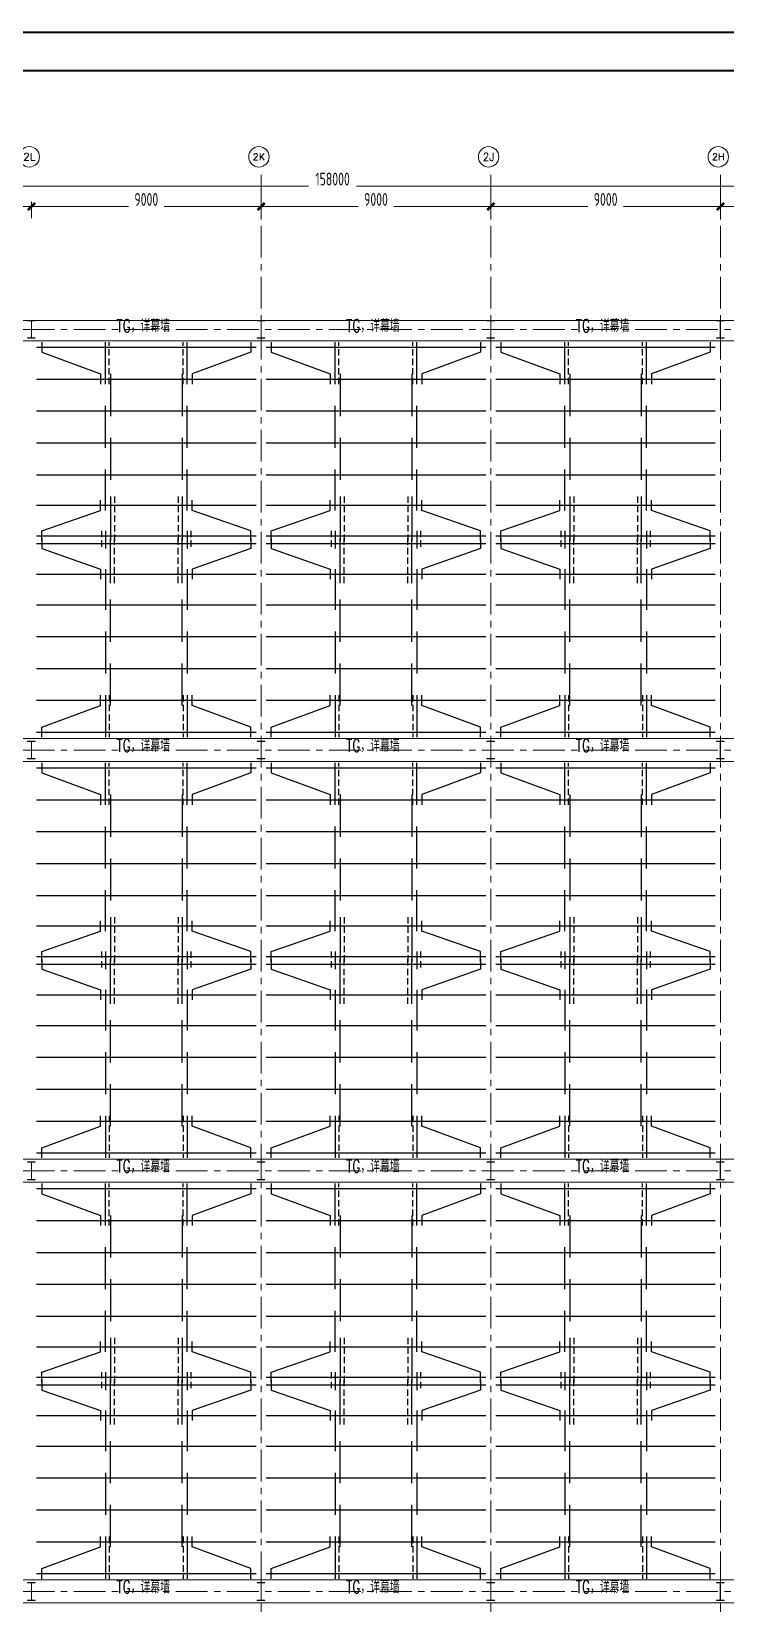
# Model space of a CAD drawing. Extents: x -1201378 to 2367219, y -619313 to 244905.
# Drawn here: x 2226242 to 2253442, y -31573 to 30085 of the extents above; entities that cross this region are included whole.
import ezdxf
from ezdxf.enums import TextEntityAlignment as Align

# ---------------------------------------------------------------- set-up
doc = ezdxf.new("R2010")
doc.units = 0
doc.header["$LTSCALE"] = 1000
doc.linetypes.add('CENTER', pattern=[2, 1.25, -0.25, 0.25, -0.25])
doc.linetypes.add('DASHED', pattern=[0.75, 0.5, -0.25])
doc.layers.get('0').update_dxf_attribs({"linetype": 'CONTINUOUS'})
doc.layers.get('Defpoints').update_dxf_attribs({"linetype": 'CONTINUOUS'})
doc.layers.add('0-cxFrame', color=155, linetype='CONTINUOUS')
doc.layers.add('S-SHAPE', color=51, linetype='CONTINUOUS')
for name, color, linetype, lineweight in [('0-cxText', 131, 'CONTINUOUS', 25), ('S-axis', 111, 'CONTINUOUS', 0), ('S-col', 2, 'CONTINUOUS', 0), ('S-dote', 5, 'CENTER', 0), ('THIN', 7, 'CONTINUOUS', 0), ('梁', 4, 'CONTINUOUS', 18)]:
    doc.layers.add(name, color=color, linetype=linetype, lineweight=lineweight)
doc.styles.add('_TCH_AXIS', font='COMPLEX', dxfattribs={"bigfont": 'GBCBIG'})
doc.styles.add('cx_tuming', font='simhei.ttf')
doc.styles.add('cx_tuqian1', font='')
doc.styles.add('TSSD_Dimension', font='tssdeng.shx', dxfattribs={"width": 0.7, "bigfont": 'hztxt.shx'})
doc.styles.add('TSSD_Rein', font='tj-romans1.shx', dxfattribs={"width": 0.7, "bigfont": 'tj-hztxt.shx'})
doc.styles.add('黑体', font='simhei.ttf', dxfattribs={"width": 0.8})
doc.styles.get('cx_tuqian1').set_extended_font_data('SimSun')
doc.dimstyles.new('TSSD_200_200', dxfattribs={"dimtxt": 500, "dimasz": 200, "dimexe": 200, "dimexo": 500, "dimgap": 200, "dimtad": 1, "dimdec": 0, "dimzin": 0, "dimdsep": 46, "dimtxsty": 'TSSD_Dimension', "dimblk": 'ARCHTICK', "dimcen": 0, "dimdle": 200, "dimclrt": 7, "dimadec": 0, "dimazin": 0, "dimtfac": 1, "dimtdec": 0, "dimtix": 1, "dimtmove": 2, "dimatfit": 3, "dimfxl": 1, "dimtolj": 1, "dimtzin": 0, "dimarcsym": 0})

# ---------------------------------------------------------------- blocks, each defined once
blk = doc.blocks.new('_ArchTick')
at = {"color": 0, "linetype": 'ByBlock', "const_width": 0.5}
blk.add_lwpolyline([(-0.71, -0.71), (0.71, 0.71)], dxfattribs=at)
blk = doc.blocks.new('*D100')
at = {"layer": 'Defpoints', "color": 0, "transparency": 16777216}
for p in [(-173758, -176778), (-182758, -177738), (-173758, -177738)]:
    blk.add_point(p, dxfattribs=at)
at = {"layer": 'S-axis', "color": 0, "lineweight": -2, "transparency": 16777216}
for p, q in [((-182958, -176778), (-178957, -176778)), ((-182758, -177238), (-182758, -176578)), ((-173558, -176778), (-177560, -176778)), ((-173758, -177238), (-173758, -176578))]:
    blk.add_line(p, q, dxfattribs=at)
at = {"layer": 'S-axis', "color": 0, "lineweight": -2, "transparency": 16777216, "xscale": 200, "yscale": 200, "zscale": 200, "rotation": 180}
blk.add_blockref('_ArchTick', (-182758, -176778), dxfattribs=at)
at = {"layer": 'S-axis', "color": 0, "lineweight": -2, "transparency": 16777216, "xscale": 200, "yscale": 200, "zscale": 200}
blk.add_blockref('_ArchTick', (-173758, -176778), dxfattribs=at)
at = {"layer": 'S-axis', "color": 7, "transparency": 16777216, "insert": (-178258, -176503), "char_height": 500, "attachment_point": 5, "style": 'TSSD_Dimension'}
blk.add_mtext('\\A1;9000', dxfattribs=at)
blk = doc.blocks.new('*D101')
at = {"layer": 'Defpoints', "color": 0, "transparency": 16777216}
for p in [(-164758, -176778), (-173758, -177738), (-164758, -177738)]:
    blk.add_point(p, dxfattribs=at)
at = {"layer": 'S-axis', "color": 0, "lineweight": -2, "transparency": 16777216}
for p, q in [((-173958, -176778), (-169957, -176778)), ((-173758, -177238), (-173758, -176578)), ((-164558, -176778), (-168560, -176778)), ((-164758, -177238), (-164758, -176578))]:
    blk.add_line(p, q, dxfattribs=at)
at = {"layer": 'S-axis', "color": 0, "lineweight": -2, "transparency": 16777216, "xscale": 200, "yscale": 200, "zscale": 200, "rotation": 180}
blk.add_blockref('_ArchTick', (-173758, -176778), dxfattribs=at)
at = {"layer": 'S-axis', "color": 0, "lineweight": -2, "transparency": 16777216, "xscale": 200, "yscale": 200, "zscale": 200}
blk.add_blockref('_ArchTick', (-164758, -176778), dxfattribs=at)
at = {"layer": 'S-axis', "color": 7, "transparency": 16777216, "insert": (-169258, -176503), "char_height": 500, "attachment_point": 5, "style": 'TSSD_Dimension'}
blk.add_mtext('\\A1;9000', dxfattribs=at)
blk = doc.blocks.new('*D102')
at = {"layer": 'Defpoints', "color": 0, "transparency": 16777216}
for p in [(-155758, -176778), (-164758, -177738), (-155758, -177738)]:
    blk.add_point(p, dxfattribs=at)
at = {"layer": 'S-axis', "color": 0, "lineweight": -2, "transparency": 16777216}
for p, q in [((-164958, -176778), (-160957, -176778)), ((-164758, -177238), (-164758, -176578)), ((-155558, -176778), (-159560, -176778)), ((-155758, -177238), (-155758, -176578))]:
    blk.add_line(p, q, dxfattribs=at)
at = {"layer": 'S-axis', "color": 0, "lineweight": -2, "transparency": 16777216, "xscale": 200, "yscale": 200, "zscale": 200, "rotation": 180}
blk.add_blockref('_ArchTick', (-164758, -176778), dxfattribs=at)
at = {"layer": 'S-axis', "color": 0, "lineweight": -2, "transparency": 16777216, "xscale": 200, "yscale": 200, "zscale": 200}
blk.add_blockref('_ArchTick', (-155758, -176778), dxfattribs=at)
at = {"layer": 'S-axis', "color": 7, "transparency": 16777216, "insert": (-160258, -176503), "char_height": 500, "attachment_point": 5, "style": 'TSSD_Dimension'}
blk.add_mtext('\\A1;9000', dxfattribs=at)
blk = doc.blocks.new('*D103')
at = {"layer": 'Defpoints', "color": 0, "transparency": 16777216}
for p in [(-146758, -176778), (-155758, -177738), (-146758, -177738)]:
    blk.add_point(p, dxfattribs=at)
at = {"layer": 'S-axis', "color": 0, "lineweight": -2, "transparency": 16777216}
for p, q in [((-155958, -176778), (-151957, -176778)), ((-155758, -177238), (-155758, -176578)), ((-146558, -176778), (-150560, -176778)), ((-146758, -177238), (-146758, -176578))]:
    blk.add_line(p, q, dxfattribs=at)
at = {"layer": 'S-axis', "color": 0, "lineweight": -2, "transparency": 16777216, "xscale": 200, "yscale": 200, "zscale": 200, "rotation": 180}
blk.add_blockref('_ArchTick', (-155758, -176778), dxfattribs=at)
at = {"layer": 'S-axis', "color": 0, "lineweight": -2, "transparency": 16777216, "xscale": 200, "yscale": 200, "zscale": 200}
blk.add_blockref('_ArchTick', (-146758, -176778), dxfattribs=at)
at = {"layer": 'S-axis', "color": 7, "transparency": 16777216, "insert": (-151258, -176503), "char_height": 500, "attachment_point": 5, "style": 'TSSD_Dimension'}
blk.add_mtext('\\A1;9000', dxfattribs=at)
blk = doc.blocks.new('*D104')
at = {"layer": 'Defpoints', "color": 0, "transparency": 16777216}
for p in [(-137758, -176778), (-146758, -177738), (-137758, -177738)]:
    blk.add_point(p, dxfattribs=at)
at = {"layer": 'S-axis', "color": 0, "lineweight": -2, "transparency": 16777216}
for p, q in [((-146958, -176778), (-142957, -176778)), ((-146758, -177238), (-146758, -176578)), ((-137558, -176778), (-141560, -176778)), ((-137758, -177238), (-137758, -176578))]:
    blk.add_line(p, q, dxfattribs=at)
at = {"layer": 'S-axis', "color": 0, "lineweight": -2, "transparency": 16777216, "xscale": 200, "yscale": 200, "zscale": 200, "rotation": 180}
blk.add_blockref('_ArchTick', (-146758, -176778), dxfattribs=at)
at = {"layer": 'S-axis', "color": 0, "lineweight": -2, "transparency": 16777216, "xscale": 200, "yscale": 200, "zscale": 200}
blk.add_blockref('_ArchTick', (-137758, -176778), dxfattribs=at)
at = {"layer": 'S-axis', "color": 7, "transparency": 16777216, "insert": (-142258, -176503), "char_height": 500, "attachment_point": 5, "style": 'TSSD_Dimension'}
blk.add_mtext('\\A1;9000', dxfattribs=at)
blk = doc.blocks.new('*D112')
at = {"layer": 'Defpoints', "color": 0, "transparency": 16777216}
for p in [(-82958, -175978), (-240958, -177638), (-82958, -177638)]:
    blk.add_point(p, dxfattribs=at)
at = {"layer": 'S-axis', "color": 0, "lineweight": -2, "transparency": 16777216}
for p, q in [((-241158, -175978), (-162899, -175978)), ((-240958, -177138), (-240958, -175778)), ((-82758, -175978), (-161018, -175978)), ((-82958, -177138), (-82958, -175778))]:
    blk.add_line(p, q, dxfattribs=at)
at = {"layer": 'S-axis', "color": 0, "lineweight": -2, "transparency": 16777216, "xscale": 200, "yscale": 200, "zscale": 200, "rotation": 180}
blk.add_blockref('_ArchTick', (-240958, -175978), dxfattribs=at)
at = {"layer": 'S-axis', "color": 0, "lineweight": -2, "transparency": 16777216, "xscale": 200, "yscale": 200, "zscale": 200}
blk.add_blockref('_ArchTick', (-82958, -175978), dxfattribs=at)
at = {"layer": 'S-axis', "color": 7, "transparency": 16777216, "insert": (-161958, -175703), "char_height": 500, "attachment_point": 5, "style": 'TSSD_Dimension'}
blk.add_mtext('\\A1;158000', dxfattribs=at)
blk = doc.blocks.new('nt66')
at = {"layer": 'S-col'}
blk.add_lwpolyline([(-195790, 766820), (-195490, 766820), (-195490, 766808), (-195636, 766808), (-195636, 766132), (-195490, 766132), (-195490, 766120), (-195790, 766120), (-195790, 766132), (-195644, 766132), (-195644, 766808), (-195790, 766808)], close=True, dxfattribs=at)
blk = doc.blocks.new('33333')
for p in [(-23214, -43900), (-14214, -43900), (-5214, -43900), (3786, -43900), (-23214, -60400), (-14214, -60400), (-5214, -60400), (3786, -60400), (-23214, -76900), (-14214, -76900), (-5214, -76900), (3786, -76900), (-23214, -93400), (-14214, -93400), (-5214, -93400), (3786, -93400)]:
    blk.add_blockref('nt66', p)
blk = doc.blocks.new('TK22.A0 L(Dragon)')
at = {"layer": '0-cxFrame', "color": 7, "const_width": 0.5}
blk.add_lwpolyline([(0, 0), (-1486, 0), (-1486, 841), (0, 841)], close=True, dxfattribs=at)
at = {"layer": '0-cxFrame', "const_width": 0.5}
blk.add_lwpolyline([(-80, 10), (-1466, 10), (-1466, 831), (-80, 831)], close=True, dxfattribs=at)
at = {"style": '黑体', "flags": 4}
blk.add_attdef('图幅', text='', height=3.3, dxfattribs=at).set_placement((-40, 3), align=Align.RIGHT)
at = {"layer": '0-cxText', "flags": 4}
for tag, height, style, p in [('建设单位', 3.5, 'cx_tuming', (-45, 240)), ('项目名称', 3.5, 'cx_tuming', (-45, 210)), ('子项名称', 3.5, 'cx_tuming', (-45, 180)), ('工程编号', 3.3, 'cx_tuqian1', (-35, 165)), ('图名1', 3.5, 'cx_tuming', (-45, 87)), ('图名2', 3.5, 'cx_tuming', (-45, 79)), ('图名3', 3.5, 'cx_tuming', (-45, 71)), ('出图日期', 3.3, 'cx_tuqian1', (-39, 60)), ('专业', 3.3, 'cx_tuqian1', (-55, 52)), ('图号', 3.3, 'cx_tuqian1', (-55, 44)), ('版次', 3.3, 'cx_tuqian1', (-20, 44))]:
    blk.add_attdef(tag, text='', height=height, dxfattribs=dict(at, style=style)).set_placement(p, align=Align.MIDDLE)
at = {"layer": 'Defpoints', "color": 6, "flags": 4}
for tag, height, style, p in [('tufu', 3.3, '黑体', (-12, 12)), ('dwfname', 4, 'cx_tuqian1', (-80, 3))]:
    blk.add_attdef(tag, text='', height=height, dxfattribs=dict(at, style=style)).set_placement(p, align=Align.RIGHT)
blk = doc.blocks.new('2#轴网')
at = {"layer": 'S-axis'}
for centre in [(-173843.4, -174832), (-164843.4, -174832), (-155843.4, -174832), (-146843.4, -174832)]:
    blk.add_circle(centre, 400, dxfattribs=at)
at = {"layer": 'S-dote'}
for p, q in [((-164758.5, -270787), (-164758.5, -175298.2)), ((-155758.5, -270787), (-155758.5, -175298.2)), ((-146758.5, -270787), (-146758.5, -175298.2)), ((-74854.3, -181598.2), (-251154.3, -181598.2)), ((-74854.3, -198098.2), (-251154.3, -198098.2)), ((-74854.3, -214598.2), (-251154.3, -214598.2)), ((-74854.3, -231098.2), (-251154.3, -231098.2))]:
    blk.add_line(p, q, dxfattribs=at)
at = {"layer": 'S-axis', "style": '_TCH_AXIS'}
for s, height, p, p2 in [('2L', 288.12, (-174083.5, -174976.1), (-173603.3, -174976.1)), ('2K', 265.5, (-165089.9, -174964.8), (-164596.8, -174964.8)), ('2J', 314.07, (-156075.2, -174989.1), (-155611.5, -174989.1)), ('2H', 260.31, (-147091.3, -174962.2), (-146595.5, -174962.2))]:
    blk.add_text(s, height=height, dxfattribs=at).set_placement(p, p2, align=Align.FIT)
at = {"layer": 'S-axis'}
for base, p1, p2, picture, middle in [((-82958.5, -175978.2), (-240958.5, -177638.2), (-82958.5, -177638.2), '*D112', (-161958.5, -175703.2)), ((-173758.5, -176778.2), (-182758.5, -177738.2), (-173758.5, -177738.2), '*D100', (-178258.5, -176503.2)), ((-164758.5, -176778.2), (-173758.5, -177738.2), (-164758.5, -177738.2), '*D101', (-169258.5, -176503.2)), ((-155758.5, -176778.2), (-164758.5, -177738.2), (-155758.5, -177738.2), '*D102', (-160258.5, -176503.2)), ((-146758.5, -176778.2), (-155758.5, -177738.2), (-146758.5, -177738.2), '*D103', (-151258.5, -176503.2)), ((-137758.5, -176778.2), (-146758.5, -177738.2), (-137758.5, -177738.2), '*D104', (-142258.5, -176503.2))]:
    dim = blk.add_linear_dim(base=base, p1=p1, p2=p2, angle=0, dimstyle='TSSD_200_200', dxfattribs=at)
    dim.commit()
    dim.dimension.update_dxf_attribs({"geometry": picture, "text_midpoint": middle, "dimtype": 161})

msp = doc.modelspace()

# ---------------------------------------------------------------- linework, layer by layer
at = {"layer": 'S-SHAPE'}
for p, q in [((2229141.5, 16251.8), (2229141.5, 17901.8)), ((2232341.5, 16251.8), (2232341.5, 17901.8)), ((2238141.5, 16251.8), (2238141.5, 17901.8)), ((2241341.5, 16251.8), (2241341.5, 17901.8)), ((2247141.5, 16251.8), (2247141.5, 17901.8)), ((2250341.5, 16251.8), (2250341.5, 17901.8)), ((2226441.5, 17701.8), (2235041.5, 17701.8)), ((2235441.5, 17701.8), (2244041.5, 17701.8)), ((2244441.5, 17701.8), (2253041.5, 17701.8)), ((2229341.5, 16651.8), (2229341.5, 15001.8)), ((2232141.5, 16651.8), (2232141.5, 15001.8)), ((2238341.5, 16651.8), (2238341.5, 15001.8)), ((2241141.5, 16651.8), (2241141.5, 15001.8)), ((2247341.5, 16651.8), (2247341.5, 15001.8)), ((2250141.5, 16651.8), (2250141.5, 15001.8)), ((2226441.5, 16451.8), (2235041.5, 16451.8)), ((2235441.5, 16451.8), (2244041.5, 16451.8)), ((2244441.5, 16451.8), (2253041.5, 16451.8)), ((2226441.5, 15201.8), (2235041.5, 15201.8)), ((2229141.5, 13751.8), (2229141.5, 15401.8)), ((2232341.5, 13751.8), (2232341.5, 15401.8)), ((2235441.5, 15201.8), (2244041.5, 15201.8)), ((2238141.5, 13751.8), (2238141.5, 15401.8)), ((2241341.5, 13751.8), (2241341.5, 15401.8)), ((2244441.5, 15201.8), (2253041.5, 15201.8)), ((2247141.5, 13751.8), (2247141.5, 15401.8)), ((2250341.5, 13751.8), (2250341.5, 15401.8)), ((2226441.5, 13951.8), (2235041.5, 13951.8)), ((2229341.5, 14151.8), (2229341.5, 12501.8)), ((2232141.5, 14151.8), (2232141.5, 12501.8)), ((2235441.5, 13951.8), (2244041.5, 13951.8)), ((2238341.5, 14151.8), (2238341.5, 12501.8)), ((2241141.5, 14151.8), (2241141.5, 12501.8)), ((2244441.5, 13951.8), (2253041.5, 13951.8)), ((2247341.5, 14151.8), (2247341.5, 12501.8)), ((2250141.5, 14151.8), (2250141.5, 12501.8)), ((2226441.5, 12701.8), (2235041.5, 12701.8)), ((2229141.5, 11301.8), (2229141.5, 12901.8)), ((2232341.5, 11301.8), (2232341.5, 12901.8)), ((2235441.5, 12701.8), (2244041.5, 12701.8)), ((2238141.5, 11301.8), (2238141.5, 12901.8)), ((2241341.5, 11301.8), (2241341.5, 12901.8)), ((2244441.5, 12701.8), (2253041.5, 12701.8)), ((2247141.5, 11301.8), (2247141.5, 12901.8)), ((2250341.5, 11301.8), (2250341.5, 12901.8)), ((2229341.5, 11851.8), (2229341.5, 10101.8)), ((2232141.5, 11851.8), (2232141.5, 10101.8)), ((2238341.5, 11851.8), (2238341.5, 10101.8)), ((2241141.5, 11851.8), (2241141.5, 10101.8)), ((2247341.5, 11851.8), (2247341.5, 10101.8)), ((2250141.5, 11851.8), (2250141.5, 10101.8)), ((2226441.5, 11501.8), (2235041.5, 11501.8)), ((2235441.5, 11501.8), (2244041.5, 11501.8)), ((2244441.5, 11501.8), (2253041.5, 11501.8)), ((2229141.5, 10501.8), (2229141.5, 9801.8)), ((2232341.5, 10501.8), (2232341.5, 9801.8)), ((2238141.5, 10501.8), (2238141.5, 9801.8)), ((2241341.5, 10501.8), (2241341.5, 9801.8)), ((2247141.5, 10501.8), (2247141.5, 9801.8)), ((2250341.5, 10501.8), (2250341.5, 9801.8)), ((2226441.5, 10301.8), (2235041.5, 10301.8)), ((2226441.5, 10001.8), (2235041.5, 10001.8)), ((2229341.5, 8451.8), (2229341.5, 10201.8)), ((2232141.5, 8451.8), (2232141.5, 10201.8)), ((2235441.5, 10301.8), (2244041.5, 10301.8)), ((2235441.5, 10001.8), (2244041.5, 10001.8)), ((2238341.5, 8451.8), (2238341.5, 10201.8)), ((2241141.5, 8451.8), (2241141.5, 10201.8)), ((2244441.5, 10301.8), (2253041.5, 10301.8)), ((2244441.5, 10001.8), (2253041.5, 10001.8)), ((2247341.5, 8451.8), (2247341.5, 10201.8)), ((2250141.5, 8451.8), (2250141.5, 10201.8)), ((2226441.5, 8801.8), (2235041.5, 8801.8)), ((2229141.5, 9001.8), (2229141.5, 7401.8)), ((2232341.5, 9001.8), (2232341.5, 7401.8)), ((2235441.5, 8801.8), (2244041.5, 8801.8)), ((2238141.5, 9001.8), (2238141.5, 7401.8)), ((2241341.5, 9001.8), (2241341.5, 7401.8)), ((2244441.5, 8801.8), (2253041.5, 8801.8)), ((2247141.5, 9001.8), (2247141.5, 7401.8)), ((2250341.5, 9001.8), (2250341.5, 7401.8)), ((2226441.5, 7601.8), (2235041.5, 7601.8)), ((2229341.5, 6151.8), (2229341.5, 7801.8)), ((2232141.5, 6151.8), (2232141.5, 7801.8)), ((2235441.5, 7601.8), (2244041.5, 7601.8)), ((2238341.5, 6151.8), (2238341.5, 7801.8)), ((2241141.5, 6151.8), (2241141.5, 7801.8)), ((2244441.5, 7601.8), (2253041.5, 7601.8)), ((2247341.5, 6151.8), (2247341.5, 7801.8)), ((2250141.5, 6151.8), (2250141.5, 7801.8)), ((2226441.5, 6351.8), (2235041.5, 6351.8)), ((2229141.5, 6551.8), (2229141.5, 4901.8)), ((2232341.5, 6551.8), (2232341.5, 4901.8)), ((2235441.5, 6351.8), (2244041.5, 6351.8)), ((2238141.5, 6551.8), (2238141.5, 4901.8)), ((2241341.5, 6551.8), (2241341.5, 4901.8)), ((2244441.5, 6351.8), (2253041.5, 6351.8)), ((2247141.5, 6551.8), (2247141.5, 4901.8)), ((2250341.5, 6551.8), (2250341.5, 4901.8)), ((2226441.5, 5101.8), (2235041.5, 5101.8)), ((2229341.5, 3651.8), (2229341.5, 5301.8)), ((2232141.5, 3651.8), (2232141.5, 5301.8)), ((2235441.5, 5101.8), (2244041.5, 5101.8)), ((2238341.5, 3651.8), (2238341.5, 5301.8)), ((2241141.5, 3651.8), (2241141.5, 5301.8)), ((2244441.5, 5101.8), (2253041.5, 5101.8)), ((2247341.5, 3651.8), (2247341.5, 5301.8)), ((2250141.5, 3651.8), (2250141.5, 5301.8)), ((2226441.5, 3851.8), (2235041.5, 3851.8)), ((2229141.5, 4051.8), (2229141.5, 2401.8)), ((2232341.5, 4051.8), (2232341.5, 2401.8)), ((2235441.5, 3851.8), (2244041.5, 3851.8)), ((2238141.5, 4051.8), (2238141.5, 2401.8)), ((2241341.5, 4051.8), (2241341.5, 2401.8)), ((2244441.5, 3851.8), (2253041.5, 3851.8)), ((2247141.5, 4051.8), (2247141.5, 2401.8)), ((2250341.5, 4051.8), (2250341.5, 2401.8)), ((2226441.5, 2601.8), (2235041.5, 2601.8)), ((2235441.5, 2601.8), (2244041.5, 2601.8)), ((2244441.5, 2601.8), (2253041.5, 2601.8)), ((2229141.5, -248.2), (2229141.5, 1401.8)), ((2232341.5, -248.2), (2232341.5, 1401.8)), ((2238141.5, -248.2), (2238141.5, 1401.8)), ((2241341.5, -248.2), (2241341.5, 1401.8)), ((2247141.5, -248.2), (2247141.5, 1401.8)), ((2250341.5, -248.2), (2250341.5, 1401.8)), ((2226441.5, 1201.8), (2235041.5, 1201.8)), ((2235441.5, 1201.8), (2244041.5, 1201.8)), ((2244441.5, 1201.8), (2253041.5, 1201.8)), ((2229341.5, 151.8), (2229341.5, -1498.2)), ((2232141.5, 151.8), (2232141.5, -1498.2)), ((2238341.5, 151.8), (2238341.5, -1498.2)), ((2241141.5, 151.8), (2241141.5, -1498.2)), ((2247341.5, 151.8), (2247341.5, -1498.2)), ((2250141.5, 151.8), (2250141.5, -1498.2)), ((2226441.5, -48.2), (2235041.5, -48.2)), ((2235441.5, -48.2), (2244041.5, -48.2)), ((2244441.5, -48.2), (2253041.5, -48.2)), ((2229141.5, -2748.2), (2229141.5, -1098.2)), ((2232341.5, -2748.2), (2232341.5, -1098.2)), ((2238141.5, -2748.2), (2238141.5, -1098.2)), ((2241341.5, -2748.2), (2241341.5, -1098.2)), ((2247141.5, -2748.2), (2247141.5, -1098.2)), ((2250341.5, -2748.2), (2250341.5, -1098.2)), ((2226441.5, -1298.2), (2235041.5, -1298.2)), ((2235441.5, -1298.2), (2244041.5, -1298.2)), ((2244441.5, -1298.2), (2253041.5, -1298.2)), ((2229341.5, -2348.2), (2229341.5, -3998.2)), ((2232141.5, -2348.2), (2232141.5, -3998.2)), ((2238341.5, -2348.2), (2238341.5, -3998.2)), ((2241141.5, -2348.2), (2241141.5, -3998.2)), ((2247341.5, -2348.2), (2247341.5, -3998.2)), ((2250141.5, -2348.2), (2250141.5, -3998.2)), ((2226441.5, -2548.2), (2235041.5, -2548.2)), ((2235441.5, -2548.2), (2244041.5, -2548.2)), ((2244441.5, -2548.2), (2253041.5, -2548.2)), ((2229141.5, -5198.2), (2229141.5, -3598.2)), ((2232341.5, -5198.2), (2232341.5, -3598.2)), ((2238141.5, -5198.2), (2238141.5, -3598.2)), ((2241341.5, -5198.2), (2241341.5, -3598.2)), ((2247141.5, -5198.2), (2247141.5, -3598.2)), ((2250341.5, -5198.2), (2250341.5, -3598.2)), ((2226441.5, -3798.2), (2235041.5, -3798.2)), ((2235441.5, -3798.2), (2244041.5, -3798.2)), ((2244441.5, -3798.2), (2253041.5, -3798.2)), ((2229341.5, -4648.2), (2229341.5, -6398.2)), ((2232141.5, -4648.2), (2232141.5, -6398.2)), ((2238341.5, -4648.2), (2238341.5, -6398.2)), ((2241141.5, -4648.2), (2241141.5, -6398.2)), ((2247341.5, -4648.2), (2247341.5, -6398.2)), ((2250141.5, -4648.2), (2250141.5, -6398.2)), ((2226441.5, -4998.2), (2235041.5, -4998.2)), ((2235441.5, -4998.2), (2244041.5, -4998.2)), ((2244441.5, -4998.2), (2253041.5, -4998.2)), ((2229141.5, -5998.2), (2229141.5, -6698.2)), ((2232341.5, -5998.2), (2232341.5, -6698.2)), ((2238141.5, -5998.2), (2238141.5, -6698.2)), ((2241341.5, -5998.2), (2241341.5, -6698.2)), ((2247141.5, -5998.2), (2247141.5, -6698.2)), ((2250341.5, -5998.2), (2250341.5, -6698.2)), ((2226441.5, -6198.2), (2235041.5, -6198.2)), ((2226441.5, -6498.2), (2235041.5, -6498.2)), ((2229341.5, -8048.2), (2229341.5, -6298.2)), ((2232141.5, -8048.2), (2232141.5, -6298.2)), ((2235441.5, -6198.2), (2244041.5, -6198.2)), ((2235441.5, -6498.2), (2244041.5, -6498.2)), ((2238341.5, -8048.2), (2238341.5, -6298.2)), ((2241141.5, -8048.2), (2241141.5, -6298.2)), ((2244441.5, -6198.2), (2253041.5, -6198.2)), ((2244441.5, -6498.2), (2253041.5, -6498.2)), ((2247341.5, -8048.2), (2247341.5, -6298.2)), ((2250141.5, -8048.2), (2250141.5, -6298.2)), ((2226441.5, -7698.2), (2235041.5, -7698.2)), ((2229141.5, -7498.2), (2229141.5, -9098.2)), ((2232341.5, -7498.2), (2232341.5, -9098.2)), ((2235441.5, -7698.2), (2244041.5, -7698.2)), ((2238141.5, -7498.2), (2238141.5, -9098.2)), ((2241341.5, -7498.2), (2241341.5, -9098.2)), ((2244441.5, -7698.2), (2253041.5, -7698.2)), ((2247141.5, -7498.2), (2247141.5, -9098.2)), ((2250341.5, -7498.2), (2250341.5, -9098.2)), ((2226441.5, -8898.2), (2235041.5, -8898.2)), ((2229341.5, -10348.2), (2229341.5, -8698.2)), ((2232141.5, -10348.2), (2232141.5, -8698.2)), ((2235441.5, -8898.2), (2244041.5, -8898.2)), ((2238341.5, -10348.2), (2238341.5, -8698.2)), ((2241141.5, -10348.2), (2241141.5, -8698.2)), ((2244441.5, -8898.2), (2253041.5, -8898.2)), ((2247341.5, -10348.2), (2247341.5, -8698.2)), ((2250141.5, -10348.2), (2250141.5, -8698.2)), ((2226441.5, -10148.2), (2235041.5, -10148.2)), ((2229141.5, -9948.2), (2229141.5, -11598.2)), ((2232341.5, -9948.2), (2232341.5, -11598.2)), ((2235441.5, -10148.2), (2244041.5, -10148.2)), ((2238141.5, -9948.2), (2238141.5, -11598.2)), ((2241341.5, -9948.2), (2241341.5, -11598.2)), ((2244441.5, -10148.2), (2253041.5, -10148.2)), ((2247141.5, -9948.2), (2247141.5, -11598.2)), ((2250341.5, -9948.2), (2250341.5, -11598.2)), ((2226441.5, -11398.2), (2235041.5, -11398.2)), ((2229341.5, -12848.2), (2229341.5, -11198.2)), ((2232141.5, -12848.2), (2232141.5, -11198.2)), ((2235441.5, -11398.2), (2244041.5, -11398.2)), ((2238341.5, -12848.2), (2238341.5, -11198.2)), ((2241141.5, -12848.2), (2241141.5, -11198.2)), ((2244441.5, -11398.2), (2253041.5, -11398.2)), ((2247341.5, -12848.2), (2247341.5, -11198.2)), ((2250141.5, -12848.2), (2250141.5, -11198.2)), ((2226441.5, -12648.2), (2235041.5, -12648.2)), ((2229141.5, -12448.2), (2229141.5, -14098.2)), ((2232341.5, -12448.2), (2232341.5, -14098.2)), ((2235441.5, -12648.2), (2244041.5, -12648.2)), ((2238141.5, -12448.2), (2238141.5, -14098.2)), ((2241341.5, -12448.2), (2241341.5, -14098.2)), ((2244441.5, -12648.2), (2253041.5, -12648.2)), ((2247141.5, -12448.2), (2247141.5, -14098.2)), ((2250341.5, -12448.2), (2250341.5, -14098.2)), ((2226441.5, -13898.2), (2235041.5, -13898.2)), ((2235441.5, -13898.2), (2244041.5, -13898.2)), ((2244441.5, -13898.2), (2253041.5, -13898.2)), ((2226441.5, -15298.2), (2235041.5, -15298.2)), ((2229141.5, -16748.2), (2229141.5, -15098.2)), ((2232341.5, -16748.2), (2232341.5, -15098.2)), ((2235441.5, -15298.2), (2244041.5, -15298.2)), ((2238141.5, -16748.2), (2238141.5, -15098.2)), ((2241341.5, -16748.2), (2241341.5, -15098.2)), ((2244441.5, -15298.2), (2253041.5, -15298.2)), ((2247141.5, -16748.2), (2247141.5, -15098.2)), ((2250341.5, -16748.2), (2250341.5, -15098.2)), ((2226441.5, -16548.2), (2235041.5, -16548.2)), ((2229341.5, -16348.2), (2229341.5, -17998.2)), ((2232141.5, -16348.2), (2232141.5, -17998.2)), ((2235441.5, -16548.2), (2244041.5, -16548.2)), ((2238341.5, -16348.2), (2238341.5, -17998.2)), ((2241141.5, -16348.2), (2241141.5, -17998.2)), ((2244441.5, -16548.2), (2253041.5, -16548.2)), ((2247341.5, -16348.2), (2247341.5, -17998.2)), ((2250141.5, -16348.2), (2250141.5, -17998.2)), ((2226441.5, -17798.2), (2235041.5, -17798.2)), ((2229141.5, -19248.2), (2229141.5, -17598.2)), ((2232341.5, -19248.2), (2232341.5, -17598.2)), ((2235441.5, -17798.2), (2244041.5, -17798.2)), ((2238141.5, -19248.2), (2238141.5, -17598.2)), ((2241341.5, -19248.2), (2241341.5, -17598.2)), ((2244441.5, -17798.2), (2253041.5, -17798.2)), ((2247141.5, -19248.2), (2247141.5, -17598.2)), ((2250341.5, -19248.2), (2250341.5, -17598.2)), ((2226441.5, -19048.2), (2235041.5, -19048.2)), ((2229341.5, -18848.2), (2229341.5, -20498.2)), ((2232141.5, -18848.2), (2232141.5, -20498.2)), ((2235441.5, -19048.2), (2244041.5, -19048.2)), ((2238341.5, -18848.2), (2238341.5, -20498.2)), ((2241141.5, -18848.2), (2241141.5, -20498.2)), ((2244441.5, -19048.2), (2253041.5, -19048.2)), ((2247341.5, -18848.2), (2247341.5, -20498.2)), ((2250141.5, -18848.2), (2250141.5, -20498.2)), ((2226441.5, -20298.2), (2235041.5, -20298.2)), ((2229141.5, -21698.2), (2229141.5, -20098.2)), ((2232341.5, -21698.2), (2232341.5, -20098.2)), ((2235441.5, -20298.2), (2244041.5, -20298.2)), ((2238141.5, -21698.2), (2238141.5, -20098.2)), ((2241341.5, -21698.2), (2241341.5, -20098.2)), ((2244441.5, -20298.2), (2253041.5, -20298.2)), ((2247141.5, -21698.2), (2247141.5, -20098.2)), ((2250341.5, -21698.2), (2250341.5, -20098.2)), ((2226441.5, -21498.2), (2235041.5, -21498.2)), ((2229341.5, -21148.2), (2229341.5, -22898.2)), ((2232141.5, -21148.2), (2232141.5, -22898.2)), ((2235441.5, -21498.2), (2244041.5, -21498.2)), ((2238341.5, -21148.2), (2238341.5, -22898.2)), ((2241141.5, -21148.2), (2241141.5, -22898.2)), ((2244441.5, -21498.2), (2253041.5, -21498.2)), ((2247341.5, -21148.2), (2247341.5, -22898.2)), ((2250141.5, -21148.2), (2250141.5, -22898.2)), ((2226441.5, -22698.2), (2235041.5, -22698.2)), ((2229141.5, -22498.2), (2229141.5, -23198.2)), ((2229341.5, -24548.2), (2229341.5, -22798.2)), ((2232141.5, -24548.2), (2232141.5, -22798.2)), ((2232341.5, -22498.2), (2232341.5, -23198.2)), ((2235441.5, -22698.2), (2244041.5, -22698.2)), ((2238141.5, -22498.2), (2238141.5, -23198.2)), ((2238341.5, -24548.2), (2238341.5, -22798.2)), ((2241141.5, -24548.2), (2241141.5, -22798.2)), ((2241341.5, -22498.2), (2241341.5, -23198.2)), ((2244441.5, -22698.2), (2253041.5, -22698.2)), ((2247141.5, -22498.2), (2247141.5, -23198.2)), ((2247341.5, -24548.2), (2247341.5, -22798.2)), ((2250141.5, -24548.2), (2250141.5, -22798.2)), ((2250341.5, -22498.2), (2250341.5, -23198.2)), ((2226441.5, -22998.2), (2235041.5, -22998.2)), ((2235441.5, -22998.2), (2244041.5, -22998.2)), ((2244441.5, -22998.2), (2253041.5, -22998.2)), ((2229141.5, -23998.2), (2229141.5, -25598.2)), ((2232341.5, -23998.2), (2232341.5, -25598.2)), ((2238141.5, -23998.2), (2238141.5, -25598.2)), ((2241341.5, -23998.2), (2241341.5, -25598.2)), ((2247141.5, -23998.2), (2247141.5, -25598.2)), ((2250341.5, -23998.2), (2250341.5, -25598.2)), ((2226441.5, -24198.2), (2235041.5, -24198.2)), ((2235441.5, -24198.2), (2244041.5, -24198.2)), ((2244441.5, -24198.2), (2253041.5, -24198.2)), ((2229341.5, -26848.2), (2229341.5, -25198.2)), ((2232141.5, -26848.2), (2232141.5, -25198.2)), ((2238341.5, -26848.2), (2238341.5, -25198.2)), ((2241141.5, -26848.2), (2241141.5, -25198.2)), ((2247341.5, -26848.2), (2247341.5, -25198.2)), ((2250141.5, -26848.2), (2250141.5, -25198.2)), ((2226441.5, -25398.2), (2235041.5, -25398.2)), ((2235441.5, -25398.2), (2244041.5, -25398.2)), ((2244441.5, -25398.2), (2253041.5, -25398.2)), ((2229141.5, -26448.2), (2229141.5, -28098.2)), ((2232341.5, -26448.2), (2232341.5, -28098.2)), ((2238141.5, -26448.2), (2238141.5, -28098.2)), ((2241341.5, -26448.2), (2241341.5, -28098.2)), ((2247141.5, -26448.2), (2247141.5, -28098.2)), ((2250341.5, -26448.2), (2250341.5, -28098.2)), ((2226441.5, -26648.2), (2235041.5, -26648.2)), ((2235441.5, -26648.2), (2244041.5, -26648.2)), ((2244441.5, -26648.2), (2253041.5, -26648.2)), ((2229341.5, -29348.2), (2229341.5, -27698.2)), ((2232141.5, -29348.2), (2232141.5, -27698.2)), ((2238341.5, -29348.2), (2238341.5, -27698.2)), ((2241141.5, -29348.2), (2241141.5, -27698.2)), ((2247341.5, -29348.2), (2247341.5, -27698.2)), ((2250141.5, -29348.2), (2250141.5, -27698.2)), ((2226441.5, -27898.2), (2235041.5, -27898.2)), ((2235441.5, -27898.2), (2244041.5, -27898.2)), ((2244441.5, -27898.2), (2253041.5, -27898.2)), ((2229141.5, -28948.2), (2229141.5, -30598.2)), ((2232341.5, -28948.2), (2232341.5, -30598.2)), ((2238141.5, -28948.2), (2238141.5, -30598.2)), ((2241341.5, -28948.2), (2241341.5, -30598.2)), ((2247141.5, -28948.2), (2247141.5, -30598.2)), ((2250341.5, -28948.2), (2250341.5, -30598.2)), ((2226441.5, -29148.2), (2235041.5, -29148.2)), ((2235441.5, -29148.2), (2244041.5, -29148.2)), ((2244441.5, -29148.2), (2253041.5, -29148.2)), ((2226441.5, -30398.2), (2235041.5, -30398.2)), ((2235441.5, -30398.2), (2244041.5, -30398.2)), ((2244441.5, -30398.2), (2253041.5, -30398.2))]:
    msp.add_line(p, q, dxfattribs=at)
at = {"layer": 'S-SHAPE', "linetype": 'DASHED', "ltscale": 0.5}
for p, q in [((2229291.5, 16251.8), (2229291.5, 17901.8)), ((2232191.5, 16251.8), (2232191.5, 17901.8)), ((2238291.5, 16251.8), (2238291.5, 17901.8)), ((2241191.5, 16251.8), (2241191.5, 17901.8)), ((2247291.5, 16251.8), (2247291.5, 17901.8)), ((2250191.5, 16251.8), (2250191.5, 17901.8)), ((2229491.5, 11851.8), (2229491.5, 10101.8)), ((2231991.5, 11851.8), (2231991.5, 10101.8)), ((2238491.5, 11851.8), (2238491.5, 10101.8)), ((2240991.5, 11851.8), (2240991.5, 10101.8)), ((2247491.5, 11851.8), (2247491.5, 10101.8)), ((2249991.5, 11851.8), (2249991.5, 10101.8)), ((2228991.5, 10501.8), (2228991.5, 9801.8)), ((2232491.5, 10501.8), (2232491.5, 9801.8)), ((2237991.5, 10501.8), (2237991.5, 9801.8)), ((2241491.5, 10501.8), (2241491.5, 9801.8)), ((2246991.5, 10501.8), (2246991.5, 9801.8)), ((2250491.5, 10501.8), (2250491.5, 9801.8)), ((2229491.5, 8451.8), (2229491.5, 10201.8)), ((2231991.5, 8451.8), (2231991.5, 10201.8)), ((2238491.5, 8451.8), (2238491.5, 10201.8)), ((2240991.5, 8451.8), (2240991.5, 10201.8)), ((2247491.5, 8451.8), (2247491.5, 10201.8)), ((2249991.5, 8451.8), (2249991.5, 10201.8)), ((2229291.5, 4051.8), (2229291.5, 2401.8)), ((2232191.5, 4051.8), (2232191.5, 2401.8)), ((2238291.5, 4051.8), (2238291.5, 2401.8)), ((2241191.5, 4051.8), (2241191.5, 2401.8)), ((2247291.5, 4051.8), (2247291.5, 2401.8)), ((2250191.5, 4051.8), (2250191.5, 2401.8)), ((2229291.5, -248.2), (2229291.5, 1401.8)), ((2232191.5, -248.2), (2232191.5, 1401.8)), ((2238291.5, -248.2), (2238291.5, 1401.8)), ((2241191.5, -248.2), (2241191.5, 1401.8)), ((2247291.5, -248.2), (2247291.5, 1401.8)), ((2250191.5, -248.2), (2250191.5, 1401.8)), ((2229491.5, -4648.2), (2229491.5, -6398.2)), ((2231991.5, -4648.2), (2231991.5, -6398.2)), ((2238491.5, -4648.2), (2238491.5, -6398.2)), ((2240991.5, -4648.2), (2240991.5, -6398.2)), ((2247491.5, -4648.2), (2247491.5, -6398.2)), ((2249991.5, -4648.2), (2249991.5, -6398.2)), ((2228991.5, -5998.2), (2228991.5, -6698.2)), ((2232491.5, -5998.2), (2232491.5, -6698.2)), ((2237991.5, -5998.2), (2237991.5, -6698.2)), ((2241491.5, -5998.2), (2241491.5, -6698.2)), ((2246991.5, -5998.2), (2246991.5, -6698.2)), ((2250491.5, -5998.2), (2250491.5, -6698.2)), ((2229491.5, -8048.2), (2229491.5, -6298.2)), ((2231991.5, -8048.2), (2231991.5, -6298.2)), ((2238491.5, -8048.2), (2238491.5, -6298.2)), ((2240991.5, -8048.2), (2240991.5, -6298.2)), ((2247491.5, -8048.2), (2247491.5, -6298.2)), ((2249991.5, -8048.2), (2249991.5, -6298.2)), ((2229291.5, -12448.2), (2229291.5, -14098.2)), ((2232191.5, -12448.2), (2232191.5, -14098.2)), ((2238291.5, -12448.2), (2238291.5, -14098.2)), ((2241191.5, -12448.2), (2241191.5, -14098.2)), ((2247291.5, -12448.2), (2247291.5, -14098.2)), ((2250191.5, -12448.2), (2250191.5, -14098.2)), ((2229291.5, -16748.2), (2229291.5, -15098.2)), ((2232191.5, -16748.2), (2232191.5, -15098.2)), ((2238291.5, -16748.2), (2238291.5, -15098.2)), ((2241191.5, -16748.2), (2241191.5, -15098.2)), ((2247291.5, -16748.2), (2247291.5, -15098.2)), ((2250191.5, -16748.2), (2250191.5, -15098.2)), ((2229491.5, -21148.2), (2229491.5, -22898.2)), ((2231991.5, -21148.2), (2231991.5, -22898.2)), ((2238491.5, -21148.2), (2238491.5, -22898.2)), ((2240991.5, -21148.2), (2240991.5, -22898.2)), ((2247491.5, -21148.2), (2247491.5, -22898.2)), ((2249991.5, -21148.2), (2249991.5, -22898.2)), ((2228991.5, -22498.2), (2228991.5, -23198.2)), ((2229491.5, -24548.2), (2229491.5, -22798.2)), ((2231991.5, -24548.2), (2231991.5, -22798.2)), ((2232491.5, -22498.2), (2232491.5, -23198.2)), ((2237991.5, -22498.2), (2237991.5, -23198.2)), ((2238491.5, -24548.2), (2238491.5, -22798.2)), ((2240991.5, -24548.2), (2240991.5, -22798.2)), ((2241491.5, -22498.2), (2241491.5, -23198.2)), ((2246991.5, -22498.2), (2246991.5, -23198.2)), ((2247491.5, -24548.2), (2247491.5, -22798.2)), ((2249991.5, -24548.2), (2249991.5, -22798.2)), ((2250491.5, -22498.2), (2250491.5, -23198.2)), ((2229291.5, -28948.2), (2229291.5, -30598.2)), ((2232191.5, -28948.2), (2232191.5, -30598.2)), ((2238291.5, -28948.2), (2238291.5, -30598.2)), ((2241191.5, -28948.2), (2241191.5, -30598.2)), ((2247291.5, -28948.2), (2247291.5, -30598.2)), ((2250191.5, -28948.2), (2250191.5, -30598.2))]:
    msp.add_line(p, q, dxfattribs=at)
at = {"layer": 'S-SHAPE'}
for points in [[(2226641.5, 17901.8), (2226641.5, 17501.8), (2228941.5, 16651.8), (2228941.5, 16251.8)], [(2234841.5, 17901.8), (2234841.5, 17501.8), (2232541.5, 16651.8), (2232541.5, 16251.8)], [(2235641.5, 17901.8), (2235641.5, 17501.8), (2237941.5, 16651.8), (2237941.5, 16251.8)], [(2243841.5, 17901.8), (2243841.5, 17501.8), (2241541.5, 16651.8), (2241541.5, 16251.8)], [(2244641.5, 17901.8), (2244641.5, 17501.8), (2246941.5, 16651.8), (2246941.5, 16251.8)], [(2252841.5, 17901.8), (2252841.5, 17501.8), (2250541.5, 16651.8), (2250541.5, 16251.8)], [(2226641.5, 10101.8), (2226641.5, 10501.8), (2228941.5, 11301.8), (2228941.5, 11701.8)], [(2234841.5, 10101.8), (2234841.5, 10501.8), (2232541.5, 11301.8), (2232541.5, 11701.8)], [(2235641.5, 10101.8), (2235641.5, 10501.8), (2237941.5, 11301.8), (2237941.5, 11701.8)], [(2243841.5, 10101.8), (2243841.5, 10501.8), (2241541.5, 11301.8), (2241541.5, 11701.8)], [(2244641.5, 10101.8), (2244641.5, 10501.8), (2246941.5, 11301.8), (2246941.5, 11701.8)], [(2252841.5, 10101.8), (2252841.5, 10501.8), (2250541.5, 11301.8), (2250541.5, 11701.8)], [(2226641.5, 10201.8), (2226641.5, 9801.8), (2228941.5, 9001.8), (2228941.5, 8601.8)], [(2234841.5, 10201.8), (2234841.5, 9801.8), (2232541.5, 9001.8), (2232541.5, 8601.8)], [(2235641.5, 10201.8), (2235641.5, 9801.8), (2237941.5, 9001.8), (2237941.5, 8601.8)], [(2243841.5, 10201.8), (2243841.5, 9801.8), (2241541.5, 9001.8), (2241541.5, 8601.8)], [(2244641.5, 10201.8), (2244641.5, 9801.8), (2246941.5, 9001.8), (2246941.5, 8601.8)], [(2252841.5, 10201.8), (2252841.5, 9801.8), (2250541.5, 9001.8), (2250541.5, 8601.8)], [(2226641.5, 2401.8), (2226641.5, 2801.8), (2228941.5, 3651.8), (2228941.5, 4051.8)], [(2234841.5, 2401.8), (2234841.5, 2801.8), (2232541.5, 3651.8), (2232541.5, 4051.8)], [(2235641.5, 2401.8), (2235641.5, 2801.8), (2237941.5, 3651.8), (2237941.5, 4051.8)], [(2243841.5, 2401.8), (2243841.5, 2801.8), (2241541.5, 3651.8), (2241541.5, 4051.8)], [(2244641.5, 2401.8), (2244641.5, 2801.8), (2246941.5, 3651.8), (2246941.5, 4051.8)], [(2252841.5, 2401.8), (2252841.5, 2801.8), (2250541.5, 3651.8), (2250541.5, 4051.8)], [(2226641.5, 1401.8), (2226641.5, 1001.8), (2228941.5, 151.8), (2228941.5, -248.2)], [(2234841.5, 1401.8), (2234841.5, 1001.8), (2232541.5, 151.8), (2232541.5, -248.2)], [(2235641.5, 1401.8), (2235641.5, 1001.8), (2237941.5, 151.8), (2237941.5, -248.2)], [(2243841.5, 1401.8), (2243841.5, 1001.8), (2241541.5, 151.8), (2241541.5, -248.2)], [(2244641.5, 1401.8), (2244641.5, 1001.8), (2246941.5, 151.8), (2246941.5, -248.2)], [(2252841.5, 1401.8), (2252841.5, 1001.8), (2250541.5, 151.8), (2250541.5, -248.2)], [(2226641.5, -6398.2), (2226641.5, -5998.2), (2228941.5, -5198.2), (2228941.5, -4798.2)], [(2234841.5, -6398.2), (2234841.5, -5998.2), (2232541.5, -5198.2), (2232541.5, -4798.2)], [(2235641.5, -6398.2), (2235641.5, -5998.2), (2237941.5, -5198.2), (2237941.5, -4798.2)], [(2243841.5, -6398.2), (2243841.5, -5998.2), (2241541.5, -5198.2), (2241541.5, -4798.2)], [(2244641.5, -6398.2), (2244641.5, -5998.2), (2246941.5, -5198.2), (2246941.5, -4798.2)], [(2252841.5, -6398.2), (2252841.5, -5998.2), (2250541.5, -5198.2), (2250541.5, -4798.2)], [(2226641.5, -6298.2), (2226641.5, -6698.2), (2228941.5, -7498.2), (2228941.5, -7898.2)], [(2234841.5, -6298.2), (2234841.5, -6698.2), (2232541.5, -7498.2), (2232541.5, -7898.2)], [(2235641.5, -6298.2), (2235641.5, -6698.2), (2237941.5, -7498.2), (2237941.5, -7898.2)], [(2243841.5, -6298.2), (2243841.5, -6698.2), (2241541.5, -7498.2), (2241541.5, -7898.2)], [(2244641.5, -6298.2), (2244641.5, -6698.2), (2246941.5, -7498.2), (2246941.5, -7898.2)], [(2252841.5, -6298.2), (2252841.5, -6698.2), (2250541.5, -7498.2), (2250541.5, -7898.2)], [(2226641.5, -14098.2), (2226641.5, -13698.2), (2228941.5, -12848.2), (2228941.5, -12448.2)], [(2234841.5, -14098.2), (2234841.5, -13698.2), (2232541.5, -12848.2), (2232541.5, -12448.2)], [(2235641.5, -14098.2), (2235641.5, -13698.2), (2237941.5, -12848.2), (2237941.5, -12448.2)], [(2243841.5, -14098.2), (2243841.5, -13698.2), (2241541.5, -12848.2), (2241541.5, -12448.2)], [(2244641.5, -14098.2), (2244641.5, -13698.2), (2246941.5, -12848.2), (2246941.5, -12448.2)], [(2252841.5, -14098.2), (2252841.5, -13698.2), (2250541.5, -12848.2), (2250541.5, -12448.2)], [(2226641.5, -15098.2), (2226641.5, -15498.2), (2228941.5, -16348.2), (2228941.5, -16748.2)], [(2234841.5, -15098.2), (2234841.5, -15498.2), (2232541.5, -16348.2), (2232541.5, -16748.2)], [(2235641.5, -15098.2), (2235641.5, -15498.2), (2237941.5, -16348.2), (2237941.5, -16748.2)], [(2243841.5, -15098.2), (2243841.5, -15498.2), (2241541.5, -16348.2), (2241541.5, -16748.2)], [(2244641.5, -15098.2), (2244641.5, -15498.2), (2246941.5, -16348.2), (2246941.5, -16748.2)], [(2252841.5, -15098.2), (2252841.5, -15498.2), (2250541.5, -16348.2), (2250541.5, -16748.2)], [(2226641.5, -22898.2), (2226641.5, -22498.2), (2228941.5, -21698.2), (2228941.5, -21298.2)], [(2234841.5, -22898.2), (2234841.5, -22498.2), (2232541.5, -21698.2), (2232541.5, -21298.2)], [(2235641.5, -22898.2), (2235641.5, -22498.2), (2237941.5, -21698.2), (2237941.5, -21298.2)], [(2243841.5, -22898.2), (2243841.5, -22498.2), (2241541.5, -21698.2), (2241541.5, -21298.2)], [(2244641.5, -22898.2), (2244641.5, -22498.2), (2246941.5, -21698.2), (2246941.5, -21298.2)], [(2252841.5, -22898.2), (2252841.5, -22498.2), (2250541.5, -21698.2), (2250541.5, -21298.2)], [(2226641.5, -22798.2), (2226641.5, -23198.2), (2228941.5, -23998.2), (2228941.5, -24398.2)], [(2234841.5, -22798.2), (2234841.5, -23198.2), (2232541.5, -23998.2), (2232541.5, -24398.2)], [(2235641.5, -22798.2), (2235641.5, -23198.2), (2237941.5, -23998.2), (2237941.5, -24398.2)], [(2243841.5, -22798.2), (2243841.5, -23198.2), (2241541.5, -23998.2), (2241541.5, -24398.2)], [(2244641.5, -22798.2), (2244641.5, -23198.2), (2246941.5, -23998.2), (2246941.5, -24398.2)], [(2252841.5, -22798.2), (2252841.5, -23198.2), (2250541.5, -23998.2), (2250541.5, -24398.2)], [(2226641.5, -30598.2), (2226641.5, -30198.2), (2228941.5, -29348.2), (2228941.5, -28948.2)], [(2234841.5, -30598.2), (2234841.5, -30198.2), (2232541.5, -29348.2), (2232541.5, -28948.2)], [(2235641.5, -30598.2), (2235641.5, -30198.2), (2237941.5, -29348.2), (2237941.5, -28948.2)], [(2243841.5, -30598.2), (2243841.5, -30198.2), (2241541.5, -29348.2), (2241541.5, -28948.2)], [(2244641.5, -30598.2), (2244641.5, -30198.2), (2246941.5, -29348.2), (2246941.5, -28948.2)], [(2252841.5, -30598.2), (2252841.5, -30198.2), (2250541.5, -29348.2), (2250541.5, -28948.2)]]:
    msp.add_lwpolyline(points, dxfattribs=at)
at = {"layer": '梁'}
for points in [[(2181091.5, 18751.8), (2316391.5, 18751.8), (2316391.5, 17951.8), (2180832, 17951.8)], [(2175541.5, 2351.8), (2316391.5, 2351.8), (2316391.5, 1451.8), (2175249.6, 1451.8)], [(2170189, -14148.2), (2316391.5, -14148.2), (2316391.5, -15048.2), (2169897.1, -15048.2)], [(2164841.5, -30648.2), (2316391.5, -30648.2), (2316391.5, -31548.2), (2164549.6, -31548.2)]]:
    msp.add_lwpolyline(points, close=True, dxfattribs=at)

# ---------------------------------------------------------------- block references
at = {"layer": '0-cxFrame', "xscale": 150, "yscale": 150, "zscale": 150}
msp.add_blockref('TK22.A0 L(Dragon)', (2349426.9, -96102.2), dxfattribs=at)
at = {"layer": 'S-axis'}
msp.add_blockref('2#轴网', (2400000, 200000), dxfattribs=at)
at = {"layer": 'S-col'}
msp.add_blockref('33333', (2445095.7, -704168.2), dxfattribs=at)

# ---------------------------------------------------------------- texts
at = {"layer": 'THIN', "style": 'TSSD_Rein', "width": 0.7}
for p in [(2230623.4, 18143), (2239623.4, 18143), (2248623.4, 18143), (2230623.4, 1680.9), (2239623.4, 1680.9), (2248623.4, 1680.9), (2230623.4, -14819.1), (2239623.4, -14819.1), (2248623.4, -14819.1), (2230623.4, -31319.1), (2239623.4, -31319.1), (2248623.4, -31319.1)]:
    msp.add_text('TG，详幕墙', height=500, dxfattribs=at).set_placement(p, align=Align.BOTTOM_CENTER)

doc.saveas('drawing.dxf')
